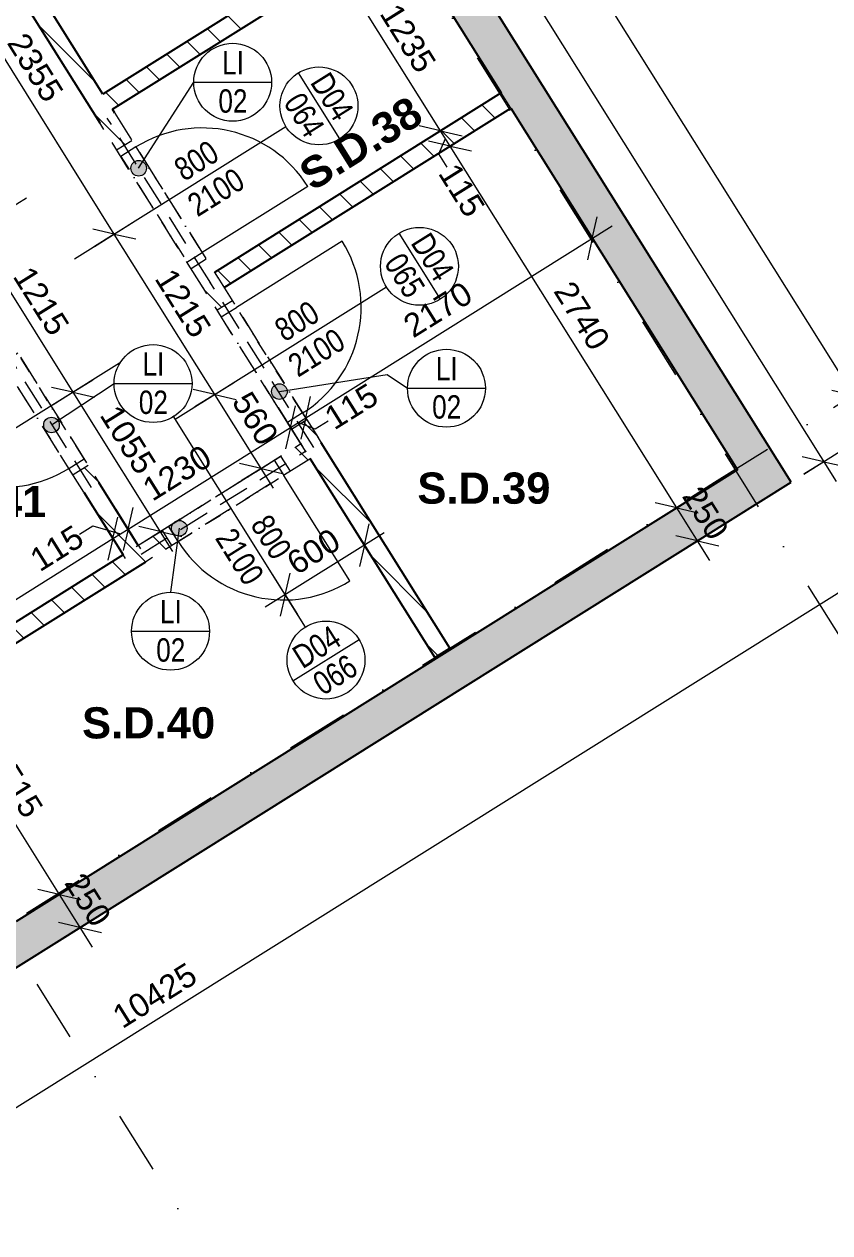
# Model space of a CAD drawing. Header units: millimetres. Extents: x -45523 to 44975, y -3459 to 74573.
# Drawn here: x -16356 to -11187, y 55182 to 62940 of the extents above; entities that cross this region are included whole.
import ezdxf

# ---------------------------------------------------------------- set-up
doc = ezdxf.new("R2010")
doc.units = ezdxf.units.MM
for name, pattern in [('HA_Dash_3mm-S1mm', [300, 200, -100]), ('HA_DashDot_10mm-S3mm', [1000, 400, -300, 0, -300]), ('HA_DashDot_2_2mm-S0_6mm', [220, 100, -60, 0, -60])]:
    doc.linetypes.add(name, pattern=pattern)
for name, color, linetype, lineweight in [('A-____-____-DIMS', 9, 'Continuous', 5), ('A-____-____-DIMS-100', 9, 'Continuous', 5), ('A-AREA-____-IDEN', 9, 'Continuous', 9), ('A-DOOR-____-IDEN', 9, 'Continuous', 9), ('A-DOOR-____-MCUT', 9, 'HA_DashDot_2_2mm-S0_6mm', 9), ('A-DOOR-____-OTLN', 9, 'Continuous', 9), ('A-DOOR-FRAM-MCUT', 9, 'Continuous', 9), ('A-GENM-____-HDLN', 9, 'HA_Dash_3mm-S1mm', 9), ('A-GENM-____-IDEN', 9, 'Continuous', 9), ('A-GENM-____-OTLN', 9, 'Continuous', 9), ('A-WALL-____-MCUT', 9, 'Continuous', 9), ('A-WALL-____-PATT', 9, 'Continuous', 25), ('I-WALL-____-MCUT', 9, 'Continuous', 25), ('S-GRID-____-OTLN', 9, 'Continuous', 5)]:
    doc.layers.add(name, color=color, linetype=linetype, lineweight=lineweight)
doc.styles.add('Arial_2', font='arial.ttf', dxfattribs={"height": 150})
doc.styles.add('Arial_3', font='arial.ttf', dxfattribs={"width": 0.8, "height": 150})
doc.styles.add('Arial_B', font='arialbd.ttf', dxfattribs={"height": 200})
doc.dimstyles.new('Inner_Dimensions', dxfattribs={"dimscale": 304.8, "dimtxt": 153.03891, "dimasz": 0.656168, "dimexe": 0.492126, "dimexo": 0.0625, "dimgap": 0.065617, "dimtad": 1, "dimdec": 0, "dimzin": 0, "dimdsep": 46, "dimtxsty": 'Arial_2', "dimblk1": 'OBLIQUE', "dimblk2": 'OBLIQUE', "dimsah": 1, "dimcen": 0.09, "dimdle": 0.492126, "dimazin": 0, "dimtfac": 1, "dimtdec": 4, "dimtix": 1, "dimtmove": 0, "dimatfit": 3, "dimfxl": 0.492126, "dimfxlon": 1, "dimtvp": 1, "dimtolj": 1, "dimtzin": 0, "dimlwd": 9, "dimlwe": 9, "dimarcsym": 2})
doc.dimstyles.new('Inner_Dimensions_1', dxfattribs={"dimscale": 304.8, "dimtxt": 153.03891, "dimasz": 0.656168, "dimexe": 0.492126, "dimexo": 0.0625, "dimgap": 0.065617, "dimtad": 1, "dimdec": 0, "dimzin": 0, "dimdsep": 46, "dimtxsty": 'Arial_2', "dimblk1": 'OBLIQUE', "dimblk2": 'OBLIQUE', "dimsah": 1, "dimcen": 0.09, "dimdle": 0.492126, "dimazin": 0, "dimtfac": 1, "dimtdec": 4, "dimtix": 1, "dimtmove": 1, "dimatfit": 3, "dimfxl": 0.492126, "dimfxlon": 1, "dimtvp": 1, "dimtolj": 1, "dimtzin": 0, "dimlwd": 9, "dimlwe": 9, "dimarcsym": 2})
doc.dimstyles.new('Inner_Dimensions_2', dxfattribs={"dimscale": 304.8, "dimtxt": 153.03891, "dimasz": 0.656168, "dimexe": 0.492126, "dimexo": 0.0625, "dimgap": 0.065617, "dimtad": 1, "dimdec": 0, "dimzin": 0, "dimdsep": 46, "dimtxsty": 'Arial_2', "dimblk1": 'OBLIQUE', "dimblk2": 'OBLIQUE', "dimsah": 1, "dimcen": 0.09, "dimdle": 0.492126, "dimazin": 0, "dimtfac": 1, "dimtdec": 4, "dimtix": 1, "dimtmove": 2, "dimatfit": 3, "dimfxl": 0.492126, "dimfxlon": 1, "dimtvp": 1, "dimtolj": 1, "dimtzin": 0, "dimlwd": 9, "dimlwe": 9, "dimarcsym": 2})
doc.dimstyles.new('Inner_Dimensions_3', dxfattribs={"dimscale": 304.8, "dimtxt": 153.03891, "dimasz": 0.656168, "dimexe": 0.492126, "dimexo": 0.0625, "dimgap": 0.065617, "dimtad": 1, "dimdec": 0, "dimzin": 0, "dimdsep": 46, "dimtxsty": 'Arial_2', "dimblk1": 'OBLIQUE', "dimblk2": 'OBLIQUE', "dimsah": 1, "dimcen": 0.09, "dimdle": 0.492126, "dimazin": 0, "dimtfac": 1, "dimtdec": 4, "dimtix": 1, "dimtmove": 0, "dimatfit": 3, "dimfxl": 0.492126, "dimfxlon": 1, "dimtvp": 1, "dimtolj": 1, "dimtzin": 0, "dimlwd": 9, "dimlwe": 9, "dimarcsym": 2})
pattern_1 = [(135, (0, 0), (-106.06602, -106.06602), [])]

# ---------------------------------------------------------------- blocks, each defined once
blk = doc.blocks.new('HA_DR_Single_Swing_Solid - In_800x2100_SKLEP-V11-1PP_GARAZ')
at = {"layer": 'A-DOOR-____-MCUT'}
for p, q in [((-400, 57.5), (400, 57.5)), ((-400, -57.5), (400, -57.5))]:
    blk.add_line(p, q, dxfattribs=at)
at = {"layer": 'A-DOOR-____-OTLN', "lineweight": 5}
blk.add_line((400, -857.5), (400, -57.5), dxfattribs=at)
blk.add_arc((400, -57.5), 800, 180, 270, dxfattribs=at)
at = {"layer": 'A-DOOR-FRAM-MCUT'}
for p, q in [((-450, 57.5), (-450, -57.5)), ((-400, -57.5), (-400, 57.5)), ((400, 57.5), (400, -57.5)), ((450, -57.5), (450, 57.5))]:
    blk.add_line(p, q, dxfattribs=at)
blk = doc.blocks.new('HA_DR_Single_Swing_Solid - In_800x2100_SKLEP-V12-1PP_GARAZ')
at = {"layer": 'A-DOOR-____-MCUT'}
for p, q in [((-400, 57.5), (400, 57.5)), ((-400, -57.5), (400, -57.5))]:
    blk.add_line(p, q, dxfattribs=at)
at = {"layer": 'A-DOOR-____-OTLN', "lineweight": 5}
blk.add_line((400, 857.5), (400, 57.5), dxfattribs=at)
blk.add_arc((400, 57.5), 800, 90, 180, dxfattribs=at)
at = {"layer": 'A-DOOR-FRAM-MCUT'}
for p, q in [((-450, -57.5), (-450, 57.5)), ((-400, 57.5), (-400, -57.5)), ((400, -57.5), (400, 57.5)), ((450, 57.5), (450, -57.5))]:
    blk.add_line(p, q, dxfattribs=at)
blk = doc.blocks.new('TB_Porotherm KP11_5_1250mm - TB_Porotherm KP11_5_1250mm-2113159-1PP_GARAZ')
at = {"layer": 'A-GENM-____-HDLN'}
for p, q in [((-625, 57.5), (625, 57.5)), ((-625, 0), (625, 0)), ((625, -57.5), (-625, -57.5))]:
    blk.add_line(p, q, dxfattribs=at)
blk = doc.blocks.new('DIMBLOCK40-1PP_GARAZ')
at = {"layer": 'A-____-____-DIMS-100', "lineweight": 9}
for p, q in [((-14544.5, 66442.2), (-14798.7, 66282.9)), ((-14671.6, 66362.5), (-14544.5, 66442.2)), ((-14671.6, 66362.5), (-14809.5, 66394.2)), ((-14671.6, 66362.5), (-11035.5, 60557.3)), ((-14671.6, 66362.5), (-14533.8, 66330.9)), ((-10908.3, 60636.9), (-11162.6, 60477.7)), ((-11035.5, 60557.3), (-10908.3, 60636.9)), ((-11035.5, 60557.3), (-11173.3, 60589)), ((-11035.5, 60557.3), (-10897.6, 60525.6))]:
    blk.add_line(p, q, dxfattribs=at)
at = {"layer": 'A-____-____-DIMS-100', "color": 0, "lineweight": 9, "insert": (-12794, 63769.5), "char_height": 150, "width": 553.765, "attachment_point": 1, "rotation": 302.06125, "line_spacing_factor": 0.941778, "style": 'Arial_2'}
blk.add_mtext('6850', dxfattribs=at)
blk = doc.blocks.new('_Oblique')
at = {"color": 0, "linetype": 'ByBlock', "lineweight": -2}
blk.add_line((-0.5, -0.5), (0.5, 0.5), dxfattribs=at)
blk = doc.blocks.new('DIMBLOCK133-1PP_GARAZ')
at = {"layer": 'A-____-____-DIMS-100', "lineweight": 9}
for p, q in [((-15866.8, 59765), (-15707.5, 59510.8)), ((-15787.1, 59637.9), (-15866.8, 59765)), ((-15787.1, 59637.9), (-15755.5, 59775.8)), ((-17337.8, 58666.6), (-15787.1, 59637.9)), ((-15787.1, 59637.9), (-15818.8, 59500.1)), ((-17417.4, 58793.7), (-17258.1, 58539.5)), ((-17337.8, 58666.6), (-17417.4, 58793.7)), ((-17337.8, 58666.6), (-17306.1, 58804.5)), ((-17337.8, 58666.6), (-17369.4, 58528.8))]:
    blk.add_line(p, q, dxfattribs=at)
at = {"layer": 'A-____-____-DIMS-100', "color": 0, "lineweight": 9, "insert": (-17007.6, 59126.9), "char_height": 150, "width": 553.765, "attachment_point": 1, "rotation": 32.06239, "line_spacing_factor": 0.941778, "style": 'Arial_2'}
blk.add_mtext('1830', dxfattribs=at)
blk = doc.blocks.new('DIMBLOCK134-1PP_GARAZ')
at = {"layer": 'A-____-____-DIMS-100', "lineweight": 9}
for p, q in [((-15769.3, 59826.1), (-15610, 59571.8)), ((-15689.7, 59699), (-15769.3, 59826.1)), ((-15689.7, 59699), (-15658, 59836.8)), ((-15866.8, 59765), (-15707.5, 59510.8)), ((-15787.1, 59637.9), (-15866.8, 59765)), ((-15787.1, 59637.9), (-15755.5, 59775.8)), ((-16001.7, 59666.1), (-15916.9, 59719.1)), ((-15916.9, 59719.1), (-15738.4, 59668.4)), ((-15787.1, 59637.9), (-15689.7, 59699)), ((-15689.7, 59699), (-15721.3, 59561.1)), ((-15787.1, 59637.9), (-15818.8, 59500.1))]:
    blk.add_line(p, q, dxfattribs=at)
at = {"layer": 'A-____-____-DIMS-100', "color": 0, "lineweight": 9, "insert": (-16335.9, 59547.6), "char_height": 150, "width": 415.324, "attachment_point": 1, "rotation": 32.06239, "line_spacing_factor": 0.941778, "style": 'Arial_2'}
blk.add_mtext('115', dxfattribs=at)
blk = doc.blocks.new('DIMBLOCK135-1PP_GARAZ')
at = {"layer": 'A-____-____-DIMS-100', "lineweight": 9}
for p, q in [((-14726.9, 60479), (-14567.7, 60224.8)), ((-14647.3, 60351.9), (-14726.9, 60479)), ((-14647.3, 60351.9), (-14615.6, 60489.7)), ((-15689.7, 59699), (-14647.3, 60351.9)), ((-14647.3, 60351.9), (-14678.9, 60214.1)), ((-15769.3, 59826.1), (-15610, 59571.8)), ((-15689.7, 59699), (-15769.3, 59826.1)), ((-15689.7, 59699), (-15658, 59836.8)), ((-15689.7, 59699), (-15721.3, 59561.1))]:
    blk.add_line(p, q, dxfattribs=at)
at = {"layer": 'A-____-____-DIMS-100', "color": 0, "lineweight": 9, "insert": (-15613.4, 60000.1), "char_height": 150, "width": 553.765, "attachment_point": 1, "rotation": 32.06239, "line_spacing_factor": 0.941778, "style": 'Arial_2'}
blk.add_mtext('1230', dxfattribs=at)
blk = doc.blocks.new('DIMBLOCK136-1PP_GARAZ')
at = {"layer": 'A-____-____-DIMS-100', "lineweight": 9}
for p, q in [((-14629.5, 60540.1), (-14470.2, 60285.8)), ((-14549.8, 60412.9), (-14629.5, 60540.1)), ((-14549.8, 60412.9), (-14518.2, 60550.8)), ((-14726.9, 60479), (-14567.7, 60224.8)), ((-14647.3, 60351.9), (-14726.9, 60479)), ((-14647.3, 60351.9), (-14615.6, 60489.7)), ((-14647.3, 60351.9), (-14549.8, 60412.9)), ((-14489.7, 60339.5), (-14598.6, 60382.4)), ((-14549.8, 60412.9), (-14581.5, 60275.1)), ((-14404.9, 60392.6), (-14489.7, 60339.5)), ((-14647.3, 60351.9), (-14678.9, 60214.1))]:
    blk.add_line(p, q, dxfattribs=at)
at = {"layer": 'A-____-____-DIMS-100', "color": 0, "lineweight": 9, "insert": (-14445.8, 60457.9), "char_height": 150, "width": 415.324, "attachment_point": 1, "rotation": 32.06239, "line_spacing_factor": 0.941778, "style": 'Arial_2'}
blk.add_mtext('115', dxfattribs=at)
blk = doc.blocks.new('DIMBLOCK137-1PP_GARAZ')
at = {"layer": 'A-____-____-DIMS-100', "lineweight": 9}
for p, q in [((-12790.3, 61692.1), (-12631, 61437.8)), ((-12710.7, 61565), (-12790.3, 61692.1)), ((-12710.7, 61565), (-12679, 61702.8)), ((-14549.8, 60412.9), (-12583.5, 61644.6)), ((-12710.7, 61565), (-12742.3, 61427.1)), ((-14629.5, 60540.1), (-14470.2, 60285.8)), ((-14549.8, 60412.9), (-14629.5, 60540.1)), ((-14549.8, 60412.9), (-14518.2, 60550.8)), ((-14549.8, 60412.9), (-14581.5, 60275.1))]:
    blk.add_line(p, q, dxfattribs=at)
at = {"layer": 'A-____-____-DIMS-100', "color": 0, "lineweight": 9, "insert": (-13939.8, 61048.5), "char_height": 150, "width": 553.765, "attachment_point": 1, "rotation": 32.06239, "line_spacing_factor": 0.941778, "style": 'Arial_2'}
blk.add_mtext('2170', dxfattribs=at)
blk = doc.blocks.new('DIMBLOCK154-1PP_GARAZ')
at = {"layer": 'A-____-____-DIMS-100', "lineweight": 9}
for p, q in [((-16935.9, 58637.4), (-17073.8, 58669)), ((-16808.8, 58717), (-17063.1, 58557.7)), ((-16935.9, 58637.4), (-16808.8, 58717)), ((-16935.9, 58637.4), (-16131.7, 57353.3)), ((-16935.9, 58637.4), (-16798.1, 58605.7)), ((-16004.6, 57433), (-16258.8, 57273.7)), ((-16131.7, 57353.3), (-16004.6, 57433)), ((-16131.7, 57353.3), (-16269.5, 57385)), ((-16131.7, 57353.3), (-15993.8, 57321.7))]:
    blk.add_line(p, q, dxfattribs=at)
at = {"layer": 'A-____-____-DIMS-100', "color": 0, "lineweight": 9, "insert": (-16474.3, 58304.9), "char_height": 150, "width": 553.765, "attachment_point": 1, "rotation": 302.06125, "line_spacing_factor": 0.941778, "style": 'Arial_2'}
blk.add_mtext('1515', dxfattribs=at)
blk = doc.blocks.new('DIMBLOCK155-1PP_GARAZ')
at = {"layer": 'A-____-____-DIMS-100', "lineweight": 9}
for p, q in [((-16004.6, 57433), (-16258.8, 57273.7)), ((-16131.7, 57353.3), (-16004.6, 57433)), ((-16131.7, 57353.3), (-16269.5, 57385)), ((-16131.7, 57353.3), (-15919.3, 57014.3)), ((-16131.7, 57353.3), (-15993.8, 57321.7)), ((-15871.8, 57221.1), (-16126.1, 57061.8)), ((-15999, 57141.5), (-15871.8, 57221.1)), ((-15999, 57141.5), (-16136.8, 57173.1)), ((-15999, 57141.5), (-15861.1, 57109.8))]:
    blk.add_line(p, q, dxfattribs=at)
at = {"layer": 'A-____-____-DIMS-100', "color": 0, "lineweight": 9, "insert": (-15975.2, 57508), "char_height": 150, "width": 415.324, "attachment_point": 1, "rotation": 302.06125, "line_spacing_factor": 0.941778, "style": 'Arial_2'}
blk.add_mtext('250', dxfattribs=at)
blk = doc.blocks.new('DIMBLOCK156-1PP_GARAZ')
at = {"layer": 'A-____-____-DIMS-100', "lineweight": 9}
for p, q in [((-12295.6, 59756.2), (-12041.4, 59915.4)), ((-12168.5, 59835.8), (-12306.3, 59867.5)), ((-12168.5, 59835.8), (-12295.6, 59756.2)), ((-11956.2, 59496.8), (-12168.5, 59835.8)), ((-12168.5, 59835.8), (-12030.7, 59804.1)), ((-12162.9, 59544.3), (-11908.7, 59703.6)), ((-12035.8, 59623.9), (-12173.6, 59655.6)), ((-12035.8, 59623.9), (-12162.9, 59544.3)), ((-12035.8, 59623.9), (-11898, 59592.3))]:
    blk.add_line(p, q, dxfattribs=at)
at = {"layer": 'A-____-____-DIMS-100', "color": 0, "lineweight": 9, "insert": (-12012, 59990.5), "char_height": 150, "width": 415.324, "attachment_point": 1, "rotation": 302.06239, "line_spacing_factor": 0.941778, "style": 'Arial_2'}
blk.add_mtext('250', dxfattribs=at)
blk = doc.blocks.new('DIMBLOCK157-1PP_GARAZ')
at = {"layer": 'A-____-____-DIMS-100', "lineweight": 9}
for p, q in [((-13750.1, 62078.2), (-13495.9, 62237.5)), ((-13623, 62157.9), (-13760.9, 62189.5)), ((-13623, 62157.9), (-13750.1, 62078.2)), ((-12168.5, 59835.8), (-13623, 62157.9)), ((-13623, 62157.9), (-13485.2, 62126.2)), ((-12295.6, 59756.2), (-12041.4, 59915.4)), ((-12168.5, 59835.8), (-12306.3, 59867.5)), ((-12168.5, 59835.8), (-12295.6, 59756.2)), ((-12168.5, 59835.8), (-12030.7, 59804.1))]:
    blk.add_line(p, q, dxfattribs=at)
at = {"layer": 'A-____-____-DIMS-100', "color": 0, "lineweight": 9, "insert": (-12836.3, 61306.4), "char_height": 150, "width": 553.765, "attachment_point": 1, "rotation": 302.06239, "line_spacing_factor": 0.941778, "style": 'Arial_2'}
blk.add_mtext('2740', dxfattribs=at)
blk = doc.blocks.new('DIMBLOCK158-1PP_GARAZ')
at = {"layer": 'A-____-____-DIMS-100', "lineweight": 9}
for p, q in [((-13811.2, 62175.7), (-13556.9, 62335)), ((-13684.1, 62255.3), (-13821.9, 62287)), ((-13684.1, 62255.3), (-13811.2, 62175.7)), ((-13750.1, 62078.2), (-13495.9, 62237.5)), ((-13623, 62157.9), (-13684.1, 62255.3)), ((-13684.1, 62255.3), (-13546.2, 62223.7)), ((-13623, 62157.9), (-13760.9, 62189.5)), ((-13623, 62157.9), (-13750.1, 62078.2)), ((-13695, 62106.7), (-13653.5, 62206.6)), ((-13623, 62157.9), (-13485.2, 62126.2)), ((-13641.9, 62021.9), (-13695, 62106.7))]:
    blk.add_line(p, q, dxfattribs=at)
at = {"layer": 'A-____-____-DIMS-100', "color": 0, "lineweight": 9, "insert": (-13576.6, 62062.8), "char_height": 150, "width": 415.324, "attachment_point": 1, "rotation": 302.06239, "line_spacing_factor": 0.941778, "style": 'Arial_2'}
blk.add_mtext('115', dxfattribs=at)
blk = doc.blocks.new('DIMBLOCK159-1PP_GARAZ')
at = {"layer": 'A-____-____-DIMS-100', "lineweight": 9}
for p, q in [((-14339.7, 63302), (-14477.5, 63333.6)), ((-14466.8, 63222.3), (-14212.5, 63381.6)), ((-14339.7, 63302), (-14466.8, 63222.3)), ((-13684.1, 62255.3), (-14339.7, 63302)), ((-14339.7, 63302), (-14201.8, 63270.3)), ((-13811.2, 62175.7), (-13556.9, 62335)), ((-13684.1, 62255.3), (-13821.9, 62287)), ((-13684.1, 62255.3), (-13811.2, 62175.7)), ((-13684.1, 62255.3), (-13546.2, 62223.7))]:
    blk.add_line(p, q, dxfattribs=at)
at = {"layer": 'A-____-____-DIMS-100', "color": 0, "lineweight": 9, "insert": (-13952.4, 63088.2), "char_height": 150, "width": 553.765, "attachment_point": 1, "rotation": 302.06239, "line_spacing_factor": 0.941778, "style": 'Arial_2'}
blk.add_mtext('1235', dxfattribs=at)
blk = doc.blocks.new('HA_TAG_Door_TypeMark_wDimensions - Scale100_Right with Bouble-921054-1PP_GARAZ')
at = {"layer": 'A-DOOR-____-IDEN'}
for p, q in [((0, 5), (0, -11)), ((-2.5, -13.5), (2.5, -13.5))]:
    blk.add_line(p, q, dxfattribs=at)
blk.add_circle((0, -13.5), 2.5, dxfattribs=at)
blk = doc.blocks.new('HA_TAG_Door_TypeMark_wDimensions - Scale100_Left with Bouble-921058-1PP_GARAZ')
at = {"layer": 'A-DOOR-____-IDEN'}
for p, q in [((-2.5, 13.5), (2.5, 13.5)), ((0, -5), (0, 11))]:
    blk.add_line(p, q, dxfattribs=at)
blk.add_circle((0, 13.5), 2.5, dxfattribs=at)
blk = doc.blocks.new('DIMBLOCK464-1PP_GARAZ')
at = {"layer": 'A-____-____-DIMS-100', "lineweight": 9}
for p, q in [((-16561.2, 61686.3), (-16815.5, 61527)), ((-16688.3, 61606.7), (-16561.2, 61686.3)), ((-16688.3, 61606.7), (-16826.2, 61638.3)), ((-16688.3, 61606.7), (-16043.4, 60577)), ((-16688.3, 61606.7), (-16550.5, 61575)), ((-16043.4, 60577), (-16181.2, 60608.6)), ((-15916.3, 60656.6), (-16170.5, 60497.3)), ((-16043.4, 60577), (-15916.3, 60656.6)), ((-16043.4, 60577), (-15905.6, 60545.3))]:
    blk.add_line(p, q, dxfattribs=at)
at = {"layer": 'A-____-____-DIMS-100', "color": 0, "lineweight": 9, "insert": (-16306.4, 61401.3), "char_height": 150, "width": 553.765, "attachment_point": 1, "rotation": 302.06125, "line_spacing_factor": 0.941778, "style": 'Arial_2'}
blk.add_mtext('1215', dxfattribs=at)
blk = doc.blocks.new('DIMBLOCK465-1PP_GARAZ')
at = {"layer": 'A-____-____-DIMS-100', "lineweight": 9}
for p, q in [((-16043.4, 60577), (-16181.2, 60608.6)), ((-15916.3, 60656.6), (-16170.5, 60497.3)), ((-16043.4, 60577), (-15916.3, 60656.6)), ((-16043.4, 60577), (-15403.7, 59555.7)), ((-16043.4, 60577), (-15905.6, 60545.3)), ((-15356.3, 59762.5), (-15610.5, 59603.2)), ((-15483.4, 59682.9), (-15356.3, 59762.5)), ((-15483.4, 59682.9), (-15621.2, 59714.5)), ((-15483.4, 59682.9), (-15345.5, 59651.2))]:
    blk.add_line(p, q, dxfattribs=at)
at = {"layer": 'A-____-____-DIMS-100', "color": 0, "lineweight": 9, "insert": (-15748.7, 60510.9), "char_height": 150, "width": 553.765, "attachment_point": 1, "rotation": 302.06125, "line_spacing_factor": 0.941778, "style": 'Arial_2'}
blk.add_mtext('1055', dxfattribs=at)
blk = doc.blocks.new('DIMBLOCK466-1PP_GARAZ')
at = {"layer": 'A-____-____-DIMS-100', "lineweight": 9}
for p, q in [((-15133.2, 60563), (-15271.1, 60594.6)), ((-15260.4, 60483.3), (-15006.1, 60642.6)), ((-15133.2, 60563), (-15260.4, 60483.3)), ((-14756.3, 59961.3), (-15133.2, 60563)), ((-15133.2, 60563), (-14995.4, 60531.3)), ((-14963.1, 60008.8), (-14708.8, 60168)), ((-14836, 60088.4), (-14973.8, 60120)), ((-14836, 60088.4), (-14963.1, 60008.8)), ((-14836, 60088.4), (-14698.1, 60056.7))]:
    blk.add_line(p, q, dxfattribs=at)
at = {"layer": 'A-____-____-DIMS-100', "color": 0, "lineweight": 9, "insert": (-14901.5, 60597.5), "char_height": 150, "width": 415.324, "attachment_point": 1, "rotation": 302.06125, "line_spacing_factor": 0.941778, "style": 'Arial_2'}
blk.add_mtext('560', dxfattribs=at)
blk = doc.blocks.new('DIMBLOCK467-1PP_GARAZ')
at = {"layer": 'A-____-____-DIMS-100', "lineweight": 9}
for p, q in [((-15778.2, 61592.6), (-15916, 61624.3)), ((-15905.3, 61513), (-15651.1, 61672.3)), ((-15778.2, 61592.6), (-15905.3, 61513)), ((-15133.2, 60563), (-15778.2, 61592.6)), ((-15778.2, 61592.6), (-15640.4, 61561)), ((-15133.2, 60563), (-15271.1, 60594.6)), ((-15260.4, 60483.3), (-15006.1, 60642.6)), ((-15133.2, 60563), (-15260.4, 60483.3)), ((-15133.2, 60563), (-14995.4, 60531.3))]:
    blk.add_line(p, q, dxfattribs=at)
at = {"layer": 'A-____-____-DIMS-100', "color": 0, "lineweight": 9, "insert": (-15396.2, 61387.3), "char_height": 150, "width": 553.765, "attachment_point": 1, "rotation": 302.06125, "line_spacing_factor": 0.941778, "style": 'Arial_2'}
blk.add_mtext('1215', dxfattribs=at)
blk = doc.blocks.new('DIMBLOCK468-1PP_GARAZ')
at = {"layer": 'A-____-____-DIMS-100', "lineweight": 9}
for p, q in [((-17028.3, 63588.5), (-17166.1, 63620.1)), ((-17155.4, 63508.8), (-16901.2, 63668.1)), ((-17028.3, 63588.5), (-17155.4, 63508.8)), ((-15778.2, 61592.6), (-17028.3, 63588.5)), ((-17028.3, 63588.5), (-16890.5, 63556.8)), ((-15778.2, 61592.6), (-15916, 61624.3)), ((-15905.3, 61513), (-15651.1, 61672.3)), ((-15778.2, 61592.6), (-15905.3, 61513)), ((-15778.2, 61592.6), (-15640.4, 61561))]:
    blk.add_line(p, q, dxfattribs=at)
at = {"layer": 'A-____-____-DIMS-100', "color": 0, "lineweight": 9, "insert": (-16343.7, 62900.1), "char_height": 150, "width": 553.765, "attachment_point": 1, "rotation": 302.06125, "line_spacing_factor": 0.941778, "style": 'Arial_2'}
blk.add_mtext('2355', dxfattribs=at)
blk = doc.blocks.new('DIMBLOCK544-1PP_GARAZ')
at = {"layer": 'A-____-____-DIMS-100', "lineweight": 9}
for p, q in [((-17812.7, 70365.7), (-17558.5, 70525)), ((-17765.2, 70572.5), (-11145.8, 60004.4)), ((-17685.6, 70445.4), (-17823.4, 70477)), ((-17685.6, 70445.4), (-17812.7, 70365.7)), ((-17685.6, 70445.4), (-17547.8, 70413.7)), ((-11352.6, 60051.9), (-11098.3, 60211.1)), ((-11225.5, 60131.5), (-11363.3, 60163.2)), ((-11225.5, 60131.5), (-11352.6, 60051.9)), ((-11225.5, 60131.5), (-11087.6, 60099.8))]:
    blk.add_line(p, q, dxfattribs=at)
at = {"layer": 'A-____-____-DIMS-100', "color": 0, "lineweight": 9, "insert": (-14426.6, 65646.8), "char_height": 150, "width": 692.207, "attachment_point": 1, "rotation": 302.06125, "line_spacing_factor": 0.941778, "style": 'Arial_2'}
blk.add_mtext('12170', dxfattribs=at)
blk = doc.blocks.new('DIMBLOCK545-1PP_GARAZ')
at = {"layer": 'A-____-____-DIMS-100', "lineweight": 9}
for p, q in [((-10903.2, 59432.8), (-19992.4, 53739.7)), ((-11109.9, 59480.3), (-10950.7, 59226.1)), ((-11030.3, 59353.2), (-11109.9, 59480.3)), ((-11030.3, 59353.2), (-10998.7, 59491)), ((-11030.3, 59353.2), (-11062, 59215.4)), ((-19785.7, 53692.2), (-19944.9, 53946.5)), ((-19865.3, 53819.3), (-19833.6, 53957.2)), ((-19865.3, 53819.3), (-19897, 53681.5)), ((-19865.3, 53819.3), (-19785.7, 53692.2))]:
    blk.add_line(p, q, dxfattribs=at)
at = {"layer": 'A-____-____-DIMS-100', "color": 0, "lineweight": 9, "insert": (-15806.2, 56615.2), "char_height": 150, "width": 692.207, "attachment_point": 1, "rotation": 32.06125, "line_spacing_factor": 0.941778, "style": 'Arial_2'}
blk.add_mtext('10425', dxfattribs=at)
blk = doc.blocks.new('HA_TAG_GM_Products - Generic-588599-1PP_GARAZ')
at = {"layer": 'A-GENM-____-IDEN'}
blk.add_line((-2.5, 0), (2.5, 0), dxfattribs=at)
blk.add_circle((0, 0), 2.5, dxfattribs=at)
blk = doc.blocks.new('DIMBLOCK582-1PP_GARAZ')
at = {"layer": 'A-____-____-DIMS-100', "lineweight": 9}
for p, q in [((-14046.5, 59675.3), (-14809.3, 59197.6)), ((-14094, 59468.6), (-14253.3, 59722.8)), ((-14173.6, 59595.7), (-14142, 59733.5)), ((-14173.6, 59595.7), (-14205.3, 59457.9)), ((-14173.6, 59595.7), (-14094, 59468.6)), ((-14602.5, 59150.1), (-14761.8, 59404.3)), ((-14682.1, 59277.2), (-14650.5, 59415)), ((-14682.1, 59277.2), (-14713.8, 59139.4)), ((-14682.1, 59277.2), (-14602.5, 59150.1))]:
    blk.add_line(p, q, dxfattribs=at)
at = {"layer": 'A-____-____-DIMS-100', "color": 0, "lineweight": 9, "insert": (-14688.5, 59526.6), "char_height": 150, "width": 415.324, "attachment_point": 1, "rotation": 32.06125, "line_spacing_factor": 0.941778, "style": 'Arial_2'}
blk.add_mtext('600', dxfattribs=at)

msp = doc.modelspace()

# ---------------------------------------------------------------- hatches: boundary and pattern name
at = {"layer": 'A-GENM-____-IDEN'}
h = msp.add_hatch(color=256, dxfattribs=at)
edge = h.paths.add_edge_path()
edge.add_arc((-15621.8, 62015.3), 50, 0, 360)
h = msp.add_hatch(color=256, dxfattribs=at)
edge = h.paths.add_edge_path()
edge.add_arc((-14718.5, 60581.7), 50, 0, 360)
h = msp.add_hatch(color=256, dxfattribs=at)
edge = h.paths.add_edge_path()
edge.add_arc((-16181.1, 60367.2), 50, 0, 360)
h = msp.add_hatch(color=256, dxfattribs=at)
edge = h.paths.add_edge_path()
edge.add_arc((-15361.2, 59704.1), 50, 0, 360)
at = {"layer": 'A-WALL-____-PATT', "lineweight": 9}
for points in [[(-11647.3, 59867.3), (-11435.4, 60000), (-17895.6, 70313.8), (-18107.5, 70181.1), (-11780, 60079.1)], [(-20270.3, 54466), (-11647.3, 59867.3), (-11780, 60079.1), (-20403, 54677.8)]]:
    msp.add_hatch(color=256, dxfattribs=at).paths.add_polyline_path(points)
at = {"layer": 'A-WALL-____-PATT', "lineweight": 5}
h = msp.add_hatch(dxfattribs=at)
h.set_pattern_fill('FP_2', color=256, style=0, pattern_type=2)
h.set_pattern_definition(pattern_1)
h.paths.add_polyline_path([(-13722, 58874.6), (-13624.5, 58935.6), (-14542.8, 60401.8), (-14640.3, 60340.7), (-14273.4, 59755)])
h.paths.add_polyline_path([(-15118, 61103.5), (-15020.6, 61164.5), (-15187.8, 61431.5), (-15285.2, 61370.4), (-15156.3, 61164.5)])
h.paths.add_polyline_path([(-15763, 62133.2), (-15665.5, 62194.2), (-16437.9, 63427.3), (-16535.3, 63366.2), (-15774.7, 62151.8)])
h.paths.add_polyline_path([(-17013.1, 64129), (-16915.6, 64190), (-17082.8, 64457), (-17180.3, 64395.9), (-17082.8, 64240.3)])
h.paths.add_polyline_path([(-17658, 65158.7), (-17560.6, 65219.7), (-18362.1, 66499.4), (-18459.6, 66438.4), (-17669.7, 65177.3)])
h.paths.add_polyline_path([(-18937.3, 67201.1), (-18839.9, 67262.1), (-19813.9, 68817.3), (-19911.4, 68756.2), (-18949, 67219.8)])
h = msp.add_hatch(dxfattribs=at)
h.set_pattern_fill('FP_2', color=256, style=0, pattern_type=2)
h.set_pattern_definition(pattern_1)
h.paths.add_polyline_path([(-15721.8, 59533.6), (-15624.3, 59594.6), (-15945.5, 60107.3), (-16042.9, 60046.3), (-15860.4, 59755)])
h.paths.add_polyline_path([(-16520.7, 60809), (-16423.2, 60870.1), (-16590.4, 61137), (-16687.9, 61076), (-16558.9, 60870.1)])
h.paths.add_polyline_path([(-17165.6, 61838.7), (-17068.1, 61899.7), (-17519.4, 62620.1), (-17616.8, 62559.1), (-17293.1, 62042.2)])
h.paths.add_polyline_path([(-18094.6, 63321.8), (-17997.1, 63382.8), (-18453.6, 64111.7), (-18551.1, 64050.6), (-18490, 63953.2)])
h = msp.add_hatch(dxfattribs=at)
h.set_pattern_fill('FP_2', color=256, style=0, pattern_type=2)
h.set_pattern_definition(pattern_1)
h.paths.add_polyline_path([(-15790.3, 62393.4), (-13951.1, 63545.3), (-14012.1, 63642.8), (-15851.3, 62490.8)])
h = msp.add_hatch(dxfattribs=at)
h.set_pattern_fill('FP_2', color=256, style=0, pattern_type=2)
h.set_pattern_definition(pattern_1)
h.paths.add_polyline_path([(-15073.7, 61249.3), (-13234.5, 62401.2), (-13295.5, 62498.7), (-15134.7, 61346.7)])
h = msp.add_hatch(dxfattribs=at)
h.set_pattern_fill('FP_2', color=256, style=0, pattern_type=2)
h.set_pattern_definition(pattern_1)
h.paths.add_polyline_path([(-17211.4, 58464.8), (-15410.7, 59592.7), (-15471.8, 59690.1), (-17272.4, 58562.3)])
h.paths.add_polyline_path([(-14648, 60070.4), (-14520.9, 60150.1), (-14581.9, 60247.5), (-14709, 60167.9), (-14692.4, 60141.3)])

# ---------------------------------------------------------------- linework, layer by layer
at = {"layer": 'A-GENM-____-IDEN'}
for p, q in [((-15621.8, 62015.3), (-15268.5, 62567)), ((-14718.5, 60581.7), (-14026.6, 60691.5)), ((-14026.6, 60691.5), (-13896.8, 60603.3)), ((-16181.1, 60367.2), (-15779.3, 60633)), ((-15361.2, 59704.1), (-15417.4, 59293.3))]:
    msp.add_line(p, q, dxfattribs=at)
for centre in [(-15621.8, 62015.3), (-14718.5, 60581.7), (-16181.1, 60367.2), (-15361.2, 59704.1)]:
    msp.add_circle(centre, 50, dxfattribs=at)
at = {"layer": 'A-WALL-____-MCUT', "lineweight": 25}
for p, q in [((-11435.4, 60000), (-17895.6, 70313.8)), ((-13951.1, 63545.3), (-13295.5, 62498.7)), ((-13234.5, 62401.2), (-11780, 60079.1)), ((-11780, 60079.1), (-16407.1, 57180.8)), ((-20270.3, 54466), (-11435.4, 60000))]:
    msp.add_line(p, q, dxfattribs=at)
at = {"layer": 'A-WALL-____-MCUT'}
msp.add_line((-13234.5, 62401.2), (-13295.5, 62498.7), dxfattribs=at)
at = {"layer": 'I-WALL-____-MCUT'}
for p, q in [((-14012.1, 63642.8), (-15851.3, 62490.8)), ((-15790.3, 62393.4), (-13951.1, 63545.3)), ((-15851.3, 62490.8), (-16337, 63266.2)), ((-16434.5, 63205.2), (-15871.8, 62306.9)), ((-13295.5, 62498.7), (-15134.7, 61346.7)), ((-15774.4, 62368), (-15790.3, 62393.4)), ((-15073.7, 61249.3), (-13234.5, 62401.2)), ((-13624.5, 58935.6), (-14449.9, 60253.4)), ((-14520.9, 60150.1), (-13722, 58874.6)), ((-15624.3, 59594.6), (-15876.4, 59997.1)), ((-15973.9, 59936.1), (-15721.8, 59533.6)), ((-15721.8, 59533.6), (-17272.4, 58562.3)), ((-17211.4, 58464.8), (-15576, 59489.2)), ((-13722, 58874.6), (-13624.5, 58935.6))]:
    msp.add_line(p, q, dxfattribs=at)
at = {"layer": 'S-GRID-____-OTLN', "linetype": 'HA_DashDot_10mm-S3mm', "lineweight": 9}
for p, q in [((-10581.7, 58147.2), (-19054.9, 71674.9)), ((-13937, 53048.5), (-23881.4, 68925.2)), ((-11925.6, 59999.7), (-9806.9, 61326.8)), ((-36683.8, 44492.3), (-11925.6, 59999.7))]:
    msp.add_line(p, q, dxfattribs=at)

# ---------------------------------------------------------------- block references
at = {"layer": 'A-DOOR-____-IDEN'}
for name, p, xscale, yscale, zscale, rotation in [('HA_TAG_Door_TypeMark_wDimensions - Scale100_Left with Bouble-921058-1PP_GARAZ', (-15608.9, 61698.7), 99.99999999999993, 99.99999999999993, 99.99999999999993, 302.0612494774556), ('HA_TAG_Door_TypeMark_wDimensions - Scale100_Right with Bouble-921054-1PP_GARAZ', (-16766.3, 61557.8), 99.99999999999993, 99.99999999999993, 99.99999999999993, 302.0612494774556), ('HA_TAG_Door_TypeMark_wDimensions - Scale100_Left with Bouble-921058-1PP_GARAZ', (-14964, 60669), 99.99999999999991, 99.99999999999991, 99.99999999999991, 302.0612494774554), ('HA_TAG_Door_TypeMark_wDimensions - Scale100_Right with Bouble-921054-1PP_GARAZ', (-16168, 60498.9), 99.99999999999993, 99.99999999999993, 99.99999999999993, 302.0612494774554), ('HA_TAG_Door_TypeMark_wDimensions - Scale100_Right with Bouble-921054-1PP_GARAZ', (-15136.3, 60002.4), 99.99999999999991, 99.99999999999991, 99.99999999999991, 32.06124947745565)]:
    msp.add_blockref(name, p, dxfattribs=dict(at, xscale=xscale, yscale=yscale, zscale=zscale, rotation=rotation))
at = {"layer": 'A-DOOR-____-OTLN'}
for name, p, rotation in [('HA_DR_Single_Swing_Solid - In_800x2100_SKLEP-V12-1PP_GARAZ', (-15475.4, 61782.3), 302.0612494774555), ('HA_DR_Single_Swing_Solid - In_800x2100_SKLEP-V11-1PP_GARAZ', (-14830.4, 60752.6), 122.0612494774555), ('HA_DR_Single_Swing_Solid - In_800x2100_SKLEP-V12-1PP_GARAZ', (-16233.1, 60458.2), 122.0612494774555), ('HA_DR_Single_Swing_Solid - In_800x2100_SKLEP-V11-1PP_GARAZ', (-15059.9, 59880.3), 32.06124947745557)]:
    msp.add_blockref(name, p, dxfattribs=dict(at, rotation=rotation))
at = {"layer": 'A-GENM-____-IDEN', "xscale": 99.99999999999993, "yscale": 99.99999999999993, "zscale": 99.99999999999993}
for p in [(-15018.5, 62567), (-15529.3, 60633), (-13646.8, 60603.3), (-15417.4, 59043.3)]:
    msp.add_blockref('HA_TAG_GM_Products - Generic-588599-1PP_GARAZ', p, dxfattribs=at)
at = {"layer": 'A-GENM-____-OTLN'}
for p, rotation in [((-15491.3, 61807.7), 122.0623857557149), ((-14830.4, 60752.6), 122.0623857557149), ((-16256.9, 60496.3), 122.0623857557149), ((-15076.8, 59869.7), 32.06238575571472)]:
    msp.add_blockref('TB_Porotherm KP11_5_1250mm - TB_Porotherm KP11_5_1250mm-2113159-1PP_GARAZ', p, dxfattribs=dict(at, rotation=rotation))

# ---------------------------------------------------------------- texts
at = {"layer": 'A-AREA-____-IDEN', "lineweight": 5, "insert": (-14612.2, 62033.9), "char_height": 200, "width": 1058.227, "attachment_point": 1, "rotation": 32.06125, "style": 'Arial_B'}
msp.add_mtext('S.D.38', dxfattribs=at)
at = {"layer": 'A-AREA-____-IDEN', "lineweight": 5, "char_height": 200, "width": 1058.227, "attachment_point": 1, "style": 'Arial_B'}
for s, insert in [('S.D.39', (-13833.2, 60062.1)), ('S.D.41', (-17068.3, 59975.7)), ('S.D.40', (-15985.1, 58555.2))]:
    msp.add_mtext(s, dxfattribs=dict(at, insert=insert))
at = {"layer": 'A-DOOR-____-IDEN', "lineweight": 5, "char_height": 150, "attachment_point": 1, "style": 'Arial_3'}
for s, insert, width, rotation in [('D04', (-14398, 62645.4), 378.396, 302.06125), ('064', (-14569.3, 62515.6), 346.329, 302.06125), ('800', (-15409.9, 62053.7), 346.329, 32.06125), ('2100', (-15323.8, 61826.6), 461.772, 32.06125), ('D04', (-13753.1, 61615.7), 378.396, 302.06125), ('065', (-13924.4, 61485.9), 346.329, 302.06125), ('800', (-14764.9, 61024), 346.329, 32.06125), ('2100', (-14678.9, 60796.9), 461.772, 32.06125), ('800', (-14781, 59806.4), 346.329, 302.06125), ('2100', (-15008, 59720.3), 461.772, 302.06125), ('D04', (-14649.8, 58925.1), 378.396, 32.06125), ('066', (-14520, 58753.8), 346.329, 32.06125)]:
    msp.add_mtext(s, dxfattribs=dict(at, insert=insert, width=width, rotation=rotation))
at = {"layer": 'A-GENM-____-IDEN', "lineweight": 5, "char_height": 150, "attachment_point": 1, "style": 'Arial_3'}
for s, insert, width in [('LI', (-15086.1, 62767.2), 173.164), ('02', (-15110.1, 62521.7), 230.886), ('LI', (-15596.9, 60833.3), 173.164), ('LI', (-13714.5, 60803.5), 173.164), ('02', (-15620.9, 60587.8), 230.886), ('02', (-13738.5, 60558.1), 230.886), ('LI', (-15485, 59243.5), 173.164), ('02', (-15509, 58998), 230.886)]:
    msp.add_mtext(s, dxfattribs=dict(at, insert=insert, width=width))

# ---------------------------------------------------------------- dimensions: what is measured, and where the dimension line sits
at = {"layer": 'A-____-____-DIMS', "lineweight": 9}
for base, p1, p2, angle, dimstyle, override, picture, middle in [((-11225.5, 60131.5), (-17812.7, 70365.7), (-11352.6, 60051.9), 302.06125, 'Inner_Dimensions_3', {"dimpost": '<>', "dimfxl": 12169.995055}, 'DIMBLOCK544-1PP_GARAZ', (-14373.7, 65339.7)), ((-11035.5, 60557.3), (-14544.5, 66442.2), (-10908.3, 60636.9), 302.06125, 'Inner_Dimensions', {"dimpost": '<>', "dimfxl": 6850.000008}, 'DIMBLOCK40-1PP_GARAZ', (-12771.7, 63511.2)), ((-17028.3, 63588.5), (-15905.3, 61513), (-17155.4, 63508.8), 302.06125, 'Inner_Dimensions_3', {"dimpost": '<>', "dimfxl": 2355.009103}, 'DIMBLOCK468-1PP_GARAZ', (-16321.3, 62641.9)), ((-14339.7, 63302), (-13811.2, 62175.7), (-14466.8, 63222.3), 302.06239, 'Inner_Dimensions', {"dimpost": '<>', "dimfxl": 1235}, 'DIMBLOCK159-1PP_GARAZ', (-13930, 62829.9)), ((-13623, 62157.9), (-12295.6, 59756.2), (-13750.1, 62078.2), 302.06239, 'Inner_Dimensions', {"dimpost": '<>', "dimfxl": 2740}, 'DIMBLOCK157-1PP_GARAZ', (-12813.9, 61048.1)), ((-16043.4, 60577), (-16561.2, 61686.3), (-15916.3, 60656.6), 302.06125, 'Inner_Dimensions_3', {"dimpost": '<>', "dimfxl": 1215}, 'DIMBLOCK464-1PP_GARAZ', (-16284, 61143.1)), ((-12710.7, 61565), (-14629.5, 60540.1), (-12790.3, 61692.1), 32.06239, 'Inner_Dimensions', {"dimpost": '<>', "dimfxl": 2170.173046}, 'DIMBLOCK137-1PP_GARAZ', (-13681.5, 61070.8)), ((-15778.2, 61592.6), (-15260.4, 60483.3), (-15905.3, 61513), 302.06125, 'Inner_Dimensions_3', {"dimpost": '<>', "dimfxl": 1215}, 'DIMBLOCK467-1PP_GARAZ', (-15373.9, 61129.1)), ((-12168.5, 59835.8), (-12162.9, 59544.3), (-12295.6, 59756.2), 302.06239, 'Inner_Dimensions', {"dimpost": '<>', "dimfxl": 250}, 'DIMBLOCK156-1PP_GARAZ', (-12020.3, 59781.1)), ((-14682.1, 59277.2), (-14094, 59468.6), (-14602.5, 59150.1), 32.06125, 'Inner_Dimensions_3', {"dimpost": '<>', "dimfxl": 600}, 'DIMBLOCK582-1PP_GARAZ', (-14479.2, 59518.3)), ((-19865.3, 53819.3), (-11109.9, 59480.3), (-19785.7, 53692.2), 32.06125, 'Inner_Dimensions_3', {"dimpost": '<>', "dimfxl": 10429.315681}, 'DIMBLOCK545-1PP_GARAZ', (-15499.1, 56668.1)), ((-16131.7, 57353.3), (-16808.8, 58717), (-16004.6, 57433), 302.06125, 'Inner_Dimensions', {"dimpost": '<>', "dimfxl": 1515.101837}, 'DIMBLOCK154-1PP_GARAZ', (-16451.9, 58046.6)), ((-15999, 57141.5), (-16004.6, 57433), (-15871.8, 57221.1), 302.06125, 'Inner_Dimensions', {"dimpost": '<>', "dimfxl": 250}, 'DIMBLOCK155-1PP_GARAZ', (-15983.5, 57298.7))]:
    dim = msp.add_linear_dim(base=base, p1=p1, p2=p2, angle=angle, dimstyle=dimstyle, override=override, dxfattribs=at)
    dim.commit()
    dim.dimension.update_dxf_attribs({"geometry": picture, "text_midpoint": middle})
for base, p1, p2, angle, dimstyle, override, picture, middle, turn in [((-13684.1, 62255.3), (-13750.1, 62078.2), (-13811.2, 62175.7), 302.06239, 'Inner_Dimensions_1', {"dimpost": '<>', "dimfxl": 115}, 'DIMBLOCK158-1PP_GARAZ', (-13551.1, 61833.7), 302.06239), ((-14549.8, 60412.9), (-14726.9, 60479), (-14629.5, 60540.1), 32.06239, 'Inner_Dimensions_1', {"dimpost": '<>', "dimfxl": 115}, 'DIMBLOCK136-1PP_GARAZ', (-14216.7, 60483.3), 32.06239), ((-15483.4, 59682.9), (-15916.3, 60656.6), (-15356.3, 59762.5), 302.06125, 'Inner_Dimensions_2', {"dimpost": '<>', "dimfxl": 1055}, 'DIMBLOCK465-1PP_GARAZ', (-15686.4, 60223.2), 302.06125), ((-15133.2, 60563), (-14963.1, 60008.8), (-15260.4, 60483.3), 302.06125, 'Inner_Dimensions_2', {"dimpost": '<>', "dimfxl": 559.990901}, 'DIMBLOCK466-1PP_GARAZ', (-14876, 60368.4), 302.06125), ((-14647.3, 60351.9), (-15769.3, 59826.1), (-14726.9, 60479), 32.06239, 'Inner_Dimensions_2', {"dimpost": '<>', "dimfxl": 1230}, 'DIMBLOCK135-1PP_GARAZ', (-15325.7, 60062.4), 32.06239), ((-15689.7, 59699), (-15866.8, 59765), (-15769.3, 59826.1), 32.06239, 'Inner_Dimensions_1', {"dimpost": '<>', "dimfxl": 115}, 'DIMBLOCK134-1PP_GARAZ', (-16106.8, 59573.1), 32.06239), ((-15787.1, 59637.9), (-17417.4, 58793.7), (-15866.8, 59765), 32.06239, 'Inner_Dimensions_2', {"dimpost": '<>', "dimfxl": 1829.725675}, 'DIMBLOCK133-1PP_GARAZ', (-16719.8, 59189.1), 32.06239)]:
    dim = msp.add_linear_dim(base=base, p1=p1, p2=p2, angle=angle, dimstyle=dimstyle, override=override, dxfattribs=at)
    dim.commit()
    dim.dimension.update_dxf_attribs({"geometry": picture, "text_midpoint": middle, "dimtype": 160, "text_rotation": turn})

doc.saveas('drawing.dxf')
